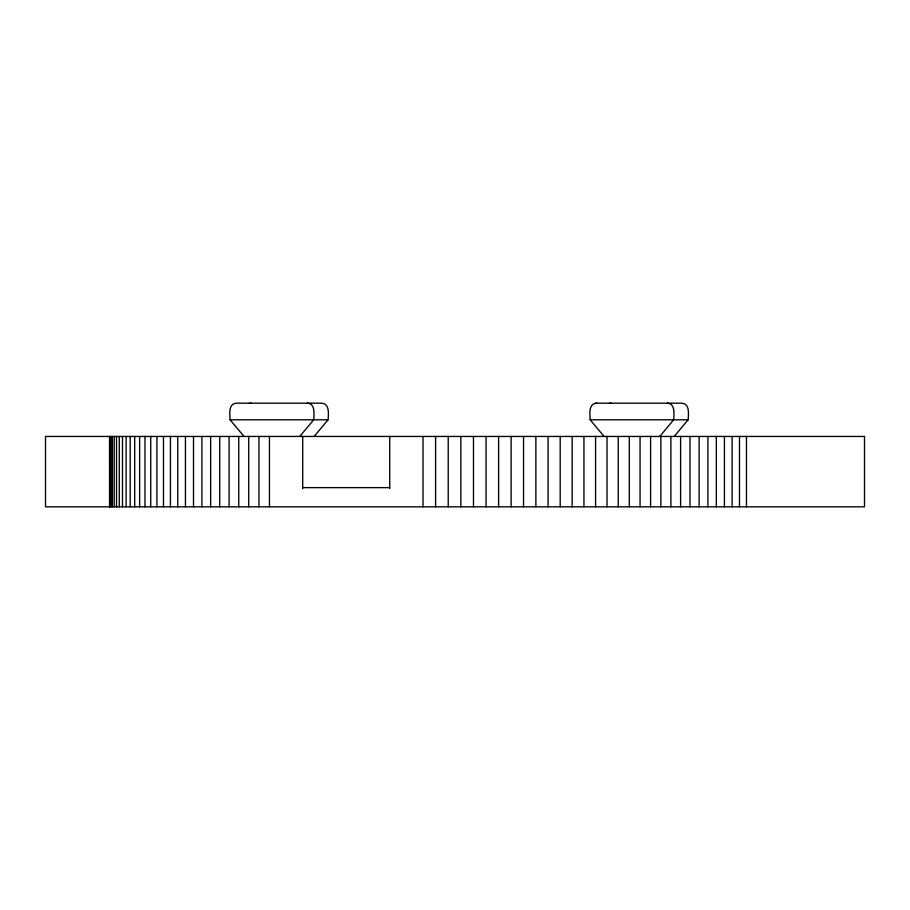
<?xml version="1.0" encoding="UTF-8"?>
<svg xmlns="http://www.w3.org/2000/svg" width="910" height="910" viewBox="0 0 910 910"><rect width="100%" height="100%" fill="white"/><g stroke="black" fill="none" stroke-linecap="round" stroke-linejoin="round"><path stroke-width="1.36" d="M314.143 436.447L328.055 419.806C328.476 414.38 329.852 403.494 321.651 403.175L236.532 403.175C228.194 403.505 229.809 414.334 230.105 419.806L244.039 436.447M299.765 436.447L313.688 419.806C313.984 414.323 315.588 403.505 307.25 403.175M659.75 436.447L673.662 419.806C673.957 414.323 675.55 403.505 667.212 403.175M674.208 436.447L688.142 419.806C688.426 414.334 690.042 403.505 681.704 403.175L596.596 403.175C588.269 403.528 589.908 414.346 590.181 419.806L604.092 436.447M596.676 403.175L594.935 403.392M249.363 403.392L251.023 403.175M609.325 403.392L610.985 403.175M230.105 419.806L328.055 419.806M590.181 419.806L688.142 419.806M302.712 487.635L389.73 487.635M746.462 436.447L746.462 506.825M739.489 436.447L739.489 506.825M732.129 436.447L732.129 506.825M724.405 436.447L724.405 506.825M716.318 436.447L716.318 506.825M707.889 436.447L707.889 506.825M699.107 436.447L699.107 506.825M690.008 436.447L690.008 506.825M680.6 436.447L680.6 506.825M670.886 436.447L670.886 506.825M660.876 436.447L660.876 506.825M650.605 436.447L650.605 506.825M640.06 436.447L640.06 506.825M629.276 436.447L629.276 506.825M618.254 436.447L618.254 506.825M607.015 436.447L607.015 506.825M595.584 436.447L595.584 506.825M583.947 436.447L583.947 506.825M572.151 436.447L572.151 506.825M560.196 436.447L560.196 506.825M548.093 436.447L548.093 506.825M535.876 436.447L535.876 506.825M523.546 436.447L523.546 506.825M511.124 436.447L511.124 506.825M498.623 436.447L498.623 506.825M486.065 436.447L486.065 506.825M473.473 436.447L473.473 506.825M460.847 436.447L460.847 506.825M448.221 436.447L448.221 506.825M435.606 436.447L435.606 506.825M423.013 436.447L423.013 506.825M389.73 436.447L389.73 488.534M302.712 436.447L302.712 488.534M269.451 436.447L269.451 506.825M258.952 436.447L258.952 506.825M248.714 436.447L248.714 506.825M238.75 436.447L238.75 506.825M229.081 436.447L229.081 506.825M219.708 436.447L219.708 506.825M210.642 436.447L210.642 506.825M201.906 436.447L201.906 506.825M193.5 436.447L193.5 506.825M185.447 436.447L185.447 506.825M177.757 436.447L177.757 506.825M170.432 436.447L170.432 506.825M163.481 436.447L163.481 506.825M156.918 436.447L156.918 506.825M150.742 436.447L150.742 506.825M144.986 436.447L144.986 506.825M139.628 436.447L139.628 506.825M134.703 436.447L134.703 506.825M130.187 436.447L130.187 506.825M126.115 436.447L126.115 506.825M122.475 436.447L122.475 506.825M119.278 436.447L119.278 506.825M116.525 436.447L116.525 506.825M114.216 436.447L114.216 506.825M112.374 436.447L112.374 506.825M110.974 436.447L110.974 506.825M110.03 436.447L110.03 506.825M109.53 436.447L109.553 506.825M864.5 436.447L45.5 436.447L45.5 506.825L864.5 506.825L864.5 436.447"/></g></svg>
